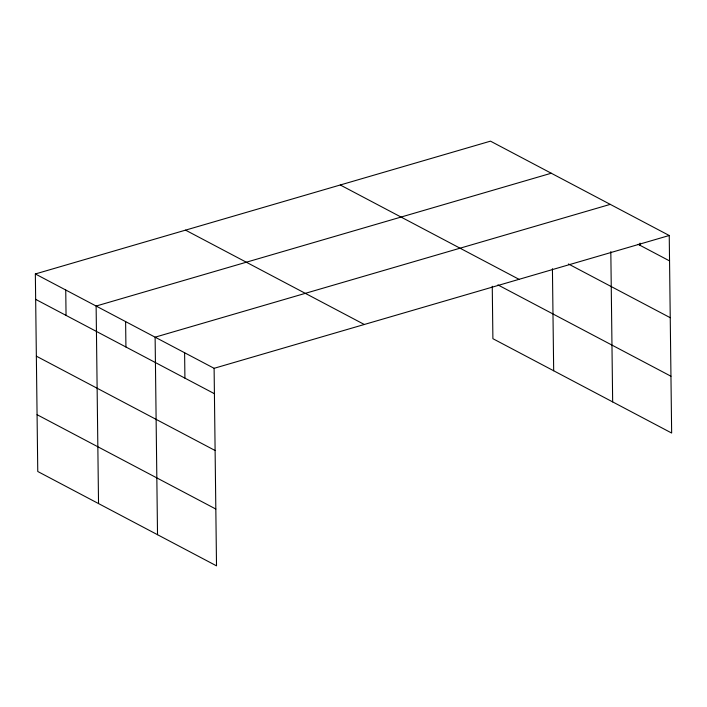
<?xml version="1.0" encoding="UTF-8"?>
<svg xmlns="http://www.w3.org/2000/svg" width="707" height="707" viewBox="0 0 707 707"><rect width="100%" height="100%" fill="white"/><g stroke="black" fill="none" stroke-linecap="round" stroke-linejoin="round"><path stroke-width="1.06" d="M35.35 273.963L214.106 368.312L216.519 565.847L37.763 471.498L35.35 273.963L490.481 141.153L669.237 235.502L671.65 433.038L492.894 338.688L492.258 286.255M551.257 173.233L96.125 306.043L98.538 503.578M610.247 204.367L155.116 337.177L157.528 534.713M214.106 368.312L669.237 235.502M638.147 244.33L669.547 260.901M568.437 263.976L670.245 317.708M340.288 184.987L519.044 279.327M497.905 284.894L670.952 376.23M185.543 230.137L364.299 324.478M35.659 299.361L214.415 393.702M36.357 356.169L215.105 450.509M37.073 414.691L215.821 509.04M640.029 243.12L640.056 245.329M610.821 251.612L612.66 401.903M552.423 268.687L553.678 370.768M184.607 352.74L184.916 378.139M125.616 321.605L125.926 347.004M65.742 290.003L66.051 315.402"/></g></svg>
